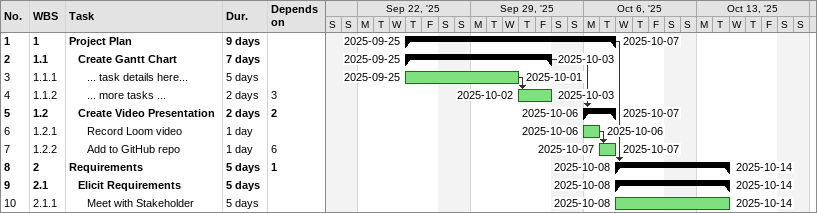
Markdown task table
| ID | WBS | Task | Duration | Start | Finish | Predecessors |
|---|---|---|---|---|---|---|
| 1 | 1 | **Project Plan** | 9d | 2025-09-25 | 2025-10-07 |  |
| 2 | 1.1 | **Create Gantt Chart** | 7d | 2025-09-25 | 2025-10-03 |  |
| 3 | 1.1.1 | ... task details here... | 5d | 2025-09-25 | 2025-10-01 |  |
| 4 | 1.1.2 | ... more tasks ... | 2d | 2025-10-02 | 2025-10-03 | 3 |
| 5 | 1.2 | **Create Video Presentation** | 2d | 2025-10-06 | 2025-10-07 | 2 |
| 6 | 1.2.1 | Record Loom video | 1d | 2025-10-06 | 2025-10-06 |  |
| 7 | 1.2.2 | Add to GitHub repo | 1d | 2025-10-07 | 2025-10-07 | 6 |
| 8 | 2 | **Requirements** | 5d | 2025-10-08 | 2025-10-14 | 1 |
| 9 | 2.1 | **Elicit Requirements** | 5d | 2025-10-08 | 2025-10-14 |  |
| 10 | 2.1.1 | Meet with Stakeholder | 5d | 2025-10-08 | 2025-10-14 |  |
